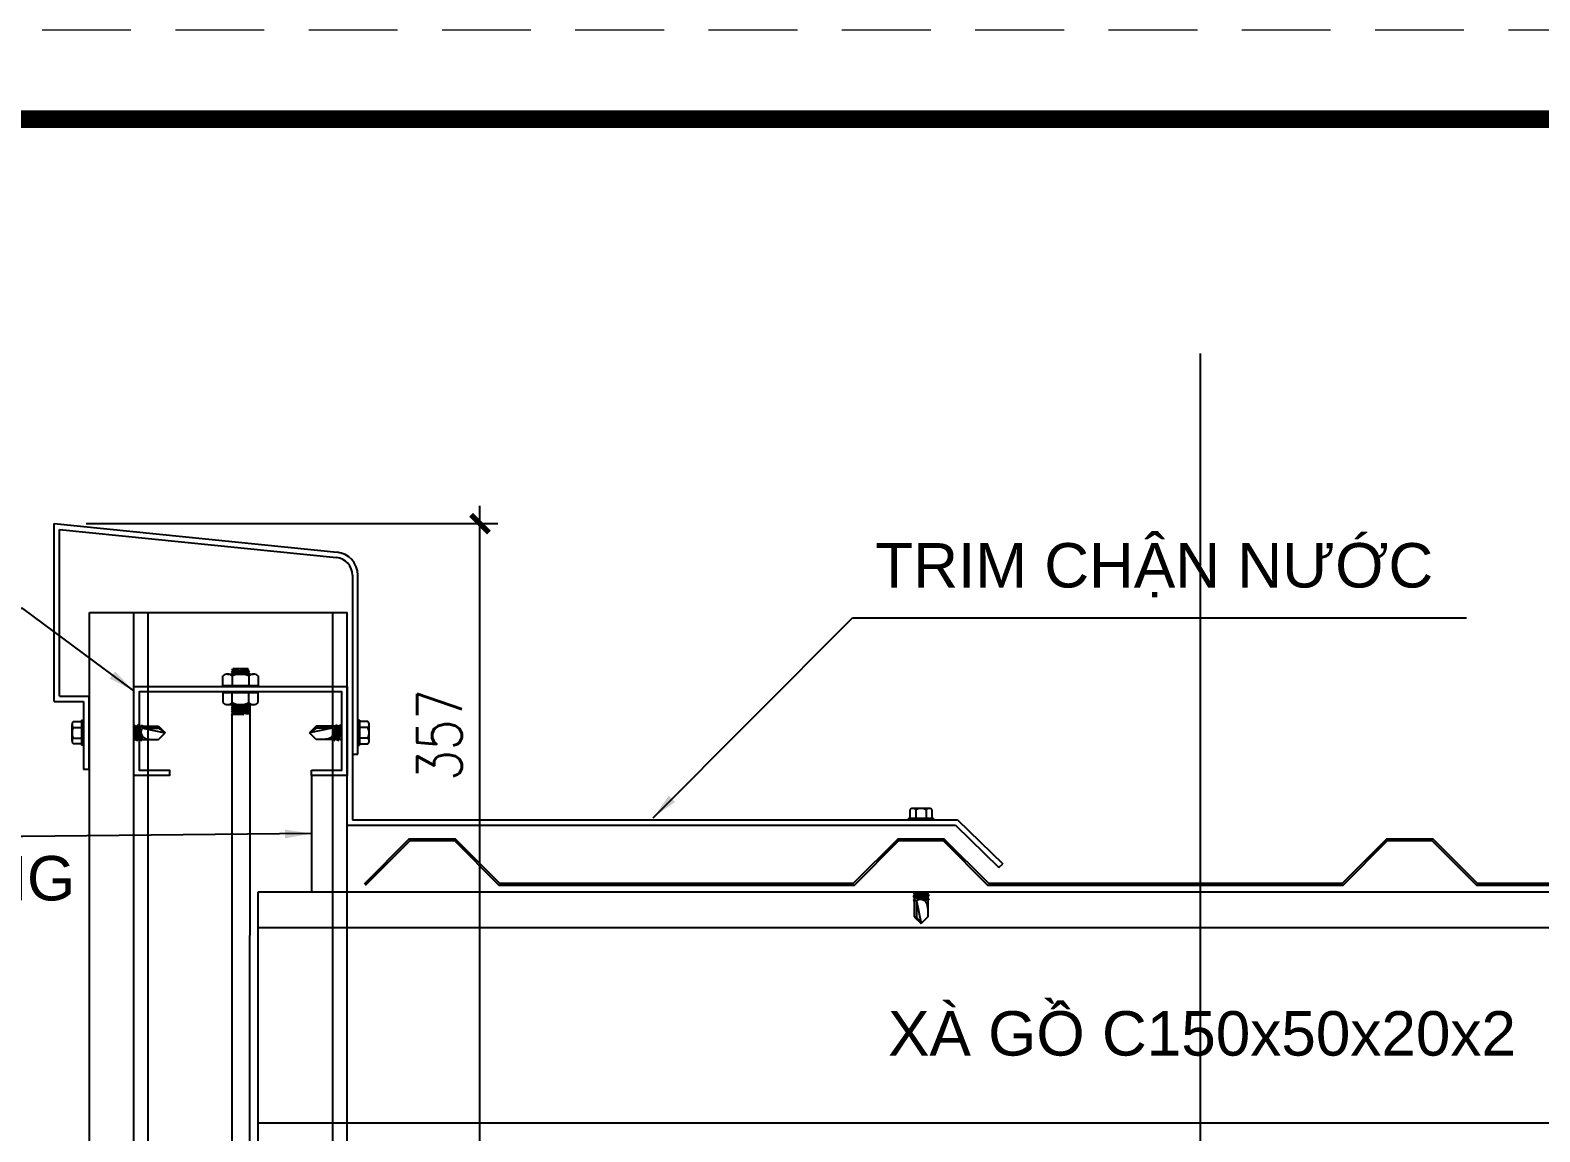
# Model space of a CAD drawing. Header units: inches. Extents: x 651127 to 1529722, y 768575 to 1021311.
# Drawn here: x 1220254 to 1228748, y 821779 to 827975 of the extents above; entities that cross this region are included whole.
import ezdxf

# ---------------------------------------------------------------- set-up
doc = ezdxf.new("R2010")
doc.units = ezdxf.units.IN
doc.header["$LTSCALE"] = 1000
doc.header["$MEASUREMENT"] = 0
for name, pattern in [('CENTER2', [1.125, 0.75, -0.125, 0.125, -0.125]), ('DASHED2', [0.375, 0.25, -0.125]), ('HIDDEN', [0.375, 0.25, -0.125])]:
    doc.linetypes.add(name, pattern=pattern)
doc.layers.get('DEFPOINTS').update_dxf_attribs({"color": 8, "lineweight": 9})
for name, color, linetype in [('DWGshare.com_1', 7, 'Continuous'), ('DWGshare.com_10', 7, 'Continuous'), ('DWGshare.com_19', 136, 'Continuous'), ('DWGshare.com_32', 253, 'Continuous'), ('DWGshare.com_35', 9, 'Continuous'), ('DWGshare.com_36', 2, 'Continuous'), ('DWGshare.com_4', 8, 'CENTER2'), ('DWGshare.com_47', 2, 'Continuous'), ('DWGshare.com_9', 8, 'Continuous')]:
    doc.layers.add(name, color=color, linetype=linetype)
doc.styles.add('DWGshare.com_14', font='romans.shx', dxfattribs={"width": 0.8})
doc.styles.add('DWGshare.com_4', font='romans.shx', dxfattribs={"width": 0.8})
doc.styles.add('DWGshare.com_6', font='VHELVEN.TTF')
doc.dimstyles.new('DWGshare.com_12', dxfattribs={"dimscale": 100, "dimtxt": 2, "dimasz": 1.5, "dimexe": 1.5, "dimexo": 1.5, "dimgap": 1, "dimtad": 1, "dimdec": 0, "dimlfac": 0.2, "dimzin": 0, "dimdsep": 46, "dimtxsty": 'DWGshare.com_14', "dimblk": 'DWGshare.com_1', "dimcen": 3, "dimdle": 1.5, "dimclrd": 256, "dimclre": 256, "dimclrt": 7, "dimadec": 0, "dimazin": 0, "dimtfac": 1, "dimtdec": 0, "dimtix": 1, "dimtmove": 2, "dimatfit": 3, "dimfxl": 1, "dimtolj": 1, "dimtzin": 0, "dimarcsym": 0})
doc.dimstyles.new('DWGshare.com_7', dxfattribs={"dimscale": 100, "dimtxt": 2.5, "dimasz": 1, "dimexe": 1, "dimexo": 1.5, "dimgap": 1, "dimtad": 1, "dimdec": 0, "dimlfac": 0.1, "dimzin": 0, "dimdsep": 46, "dimtxsty": 'DWGshare.com_4', "dimblk": 'DWGshare.com_1', "dimcen": 1.5, "dimdle": 1, "dimclrd": 256, "dimclre": 256, "dimclrt": 7, "dimadec": 0, "dimazin": 0, "dimtfac": 1, "dimtdec": 0, "dimtix": 1, "dimtmove": 2, "dimatfit": 3, "dimfxl": 1, "dimtolj": 1, "dimtzin": 0, "dimarcsym": 0})

# ---------------------------------------------------------------- blocks, each defined once
blk = doc.blocks.new('DWGshare.com_1')
at = {"color": 0, "linetype": 'ByBlock', "const_width": 0.3}
blk.add_lwpolyline([(-0.5, -0.5), (0.5, 0.5)], dxfattribs=at)
blk = doc.blocks.new('*D945')
at = {"layer": 'DEFPOINTS', "color": 0, "ltscale": 100, "transparency": 16777216}
for p in [(1220419.6, 825199.5), (1222785, 825199.5), (1222037.7, 821628.9)]:
    blk.add_point(p, dxfattribs=at)
at = {"layer": 'DWGshare.com_19', "lineweight": -2, "ltscale": 100, "transparency": 16777216}
for p, q in [((1222785, 821528.9), (1222785, 825299.5)), ((1220569.6, 825199.5), (1222885, 825199.5)), ((1222187.7, 821628.9), (1222885, 821628.9))]:
    blk.add_line(p, q, dxfattribs=at)
at = {"layer": 'DWGshare.com_19', "lineweight": -2, "ltscale": 100, "transparency": 16777216, "xscale": 100, "yscale": 100, "zscale": 100}
for p, rotation in [((1222785, 825199.5), 90), ((1222785, 821628.9), 270)]:
    blk.add_blockref('DWGshare.com_1', p, dxfattribs=dict(at, rotation=rotation))
at = {"layer": 'DWGshare.com_19', "color": 7, "ltscale": 100, "transparency": 16777216, "insert": (1222557.3, 824011.2), "char_height": 250, "attachment_point": 5, "rotation": 90, "style": 'DWGshare.com_4'}
blk.add_mtext('\\A1;357', dxfattribs=at)

msp = doc.modelspace()

# ---------------------------------------------------------------- linework, layer by layer
at = {"layer": 'DEFPOINTS', "linetype": 'HIDDEN', "ltscale": 2}
msp.add_lwpolyline([(1180221.5, 768574.8), (1264321.5, 768574.8), (1264321.5, 827974.8), (1180221.5, 827974.8)], close=True, dxfattribs=at)
at = {"layer": 'DWGshare.com_1', "const_width": 100}
msp.add_lwpolyline([(1182221.5, 769074.8), (1263821.5, 769074.8), (1263821.5, 827474.8), (1182221.5, 827474.8)], close=True, dxfattribs=at)
at = {"layer": 'DWGshare.com_32', "ltscale": 0.9}
for p, q in [((1220389.6, 825199.5), (1221980.7, 825039.1)), ((1220389.6, 824199.5), (1220389.6, 825199.5)), ((1220419.6, 824229.5), (1220419.6, 825166.4)), ((1220419.6, 825166.4), (1221977.7, 825009.2)), ((1222067.7, 824909.7), (1222067.7, 823902.7)), ((1222097.7, 823902.7), (1222097.7, 824909.7)), ((1220587.7, 824699.5), (1220837.7, 824699.5)), ((1220587.7, 815575.4), (1220587.7, 824699.5)), ((1222067.7, 824699.5), (1222067.7, 823533.1)), ((1220554, 824199.5), (1220554, 823817.1)), ((1220584, 824229.5), (1220584, 823817.1)), ((1222000.6, 824068.3), (1222004, 824064.9)), ((1222004, 823981.4), (1221999.9, 823985.5)), ((1222067.7, 823902.7), (1222097.7, 823902.7)), ((1220584, 823817.1), (1220554, 823817.1)), ((1222037.7, 823503.1), (1225460.2, 823503.1)), ((1222067.7, 823533.1), (1225472.4, 823533.1)), ((1225460.2, 823503.1), (1225705.3, 823264.8)), ((1225472.4, 823533.1), (1225726.2, 823286.3)), ((1225705.3, 823264.8), (1225726.2, 823286.3))]:
    msp.add_line(p, q, dxfattribs=at)
at = {"layer": 'DWGshare.com_32', "ltscale": 100}
for p, q in [((1220837.7, 815575.4), (1220837.7, 824699.5)), ((1220837.7, 815699.5), (1220837.7, 824699.5)), ((1220837.7, 824699.5), (1222037.7, 824699.5)), ((1220917.7, 815699.5), (1220917.7, 824699.5)), ((1221957.7, 823128.9), (1221957.7, 824699.5)), ((1222037.7, 823128.9), (1222037.7, 824699.5)), ((1220389.6, 824199.5), (1220554, 824199.5)), ((1220419.6, 824229.5), (1220584, 824229.5)), ((1221837.7, 823782.9), (1221837.7, 823128.9)), ((1221537.7, 823128.9), (1231359.8, 823128.9)), ((1221537.7, 821628.9), (1221537.7, 823128.9))]:
    msp.add_line(p, q, dxfattribs=at)
at = {"layer": 'DWGshare.com_32', "ltscale": 0.9}
msp.add_lwpolyline([(1221837.7, 823812.9), (1222007.7, 823812.9), (1222007.7, 824252.9), (1220867.7, 824252.9), (1220867.7, 823812.9), (1221037.7, 823812.9), (1221037.7, 823782.9), (1220837.7, 823782.9), (1220837.7, 824282.9), (1222037.7, 824282.9), (1222037.7, 823782.9), (1221837.7, 823782.9)], close=True, dxfattribs=at)
for radius in [130, 100]:
    msp.add_arc((1221967.7, 824909.7), radius, 0, 84.24119, dxfattribs=at)
at = {"layer": 'DWGshare.com_35'}
for p, q in [((1220496.7, 824086.3), (1220543.9, 824086.3)), ((1220543.9, 824093.8), (1220551.4, 824093.8)), ((1220543.9, 824093.8), (1220543.9, 823952.8)), ((1220551.4, 824093.8), (1220551.4, 823952.8)), ((1220551.4, 824077.4), (1220554, 824077.4)), ((1220554, 824077.4), (1220554, 823969.3)), ((1222097.7, 824077.4), (1222097.7, 823969.3)), ((1222100.3, 824077.4), (1222097.7, 824077.4)), ((1222100.3, 824093.8), (1222100.3, 823952.8)), ((1222107.8, 824093.8), (1222100.3, 824093.8)), ((1222107.8, 824093.8), (1222107.8, 823952.8)), ((1222155.1, 824086.3), (1222107.8, 824086.3)), ((1220489.7, 823977.1), (1220489.7, 824069.6)), ((1220496.7, 824052.9), (1220543.9, 824052.9)), ((1220496.7, 823993.8), (1220543.9, 823993.8)), ((1220838.9, 824068.3), (1220835.5, 824064.9)), ((1220835.5, 824043.2), (1220847.7, 823985.5)), ((1220838.9, 824068.3), (1220846.1, 824061.1)), ((1220838.9, 824068.3), (1220854.9, 823978.3)), ((1220846.1, 824061.1), (1220854.2, 824061.1)), ((1220846.1, 824061.1), (1220862.2, 823985.5)), ((1220861.4, 824068.3), (1220854.2, 824061.1)), ((1220854.2, 824061.1), (1220870.2, 823985.5)), ((1220861.4, 824068.3), (1220868.6, 824061.1)), ((1220861.4, 824068.3), (1220877.4, 823978.3)), ((1220868.6, 824061.1), (1220879.3, 824061.1)), ((1220868.6, 824061.1), (1220884.7, 823985.5)), ((1220883.6, 824065.4), (1220879.3, 824061.1)), ((1220886.6, 824049), (1220879.3, 824061.1)), ((1220883.6, 824065.4), (1220887.9, 824061.1)), ((1220883.6, 824065.4), (1220886.6, 824049)), ((1220886.6, 824049), (1220887.9, 824061.1)), ((1220886.6, 824049), (1220975.5, 824049)), ((1220886.6, 824049), (1221013.3, 824023.3)), ((1220887.9, 824061.1), (1220975.5, 824061.1)), ((1220975.5, 824061.1), (1220975.5, 824049)), ((1220975.5, 824061.1), (1221013.3, 824023.3)), ((1220975.5, 824049), (1221013.3, 824023.3)), ((1220975.5, 823985.5), (1221013.3, 824023.3)), ((1221864, 824061.1), (1221826.2, 824023.3)), ((1221953, 824049), (1221826.2, 824023.3)), ((1221864, 824049), (1221826.2, 824023.3)), ((1221864, 823985.5), (1221826.2, 824023.3)), ((1221951.6, 824061.1), (1221864, 824061.1)), ((1221864, 824061.1), (1221864, 824049)), ((1221953, 824049), (1221864, 824049)), ((1221955.9, 824065.4), (1221951.6, 824061.1)), ((1221953, 824049), (1221951.6, 824061.1)), ((1221955.9, 824065.4), (1221953, 824049)), ((1221953, 824049), (1221960.2, 824061.1)), ((1221970.9, 824061.1), (1221954.9, 823985.5)), ((1221955.9, 824065.4), (1221960.2, 824061.1)), ((1221970.9, 824061.1), (1221960.2, 824061.1)), ((1221978.1, 824068.3), (1221962.1, 823978.3)), ((1221985.4, 824061.1), (1221969.3, 823985.5)), ((1221978.1, 824068.3), (1221970.9, 824061.1)), ((1221993.4, 824061.1), (1221977.4, 823985.5)), ((1221978.1, 824068.3), (1221985.4, 824061.1)), ((1222000.6, 824068.3), (1221984.6, 823978.3)), ((1221993.4, 824061.1), (1221985.4, 824061.1)), ((1222004, 824043.2), (1221991.8, 823985.5)), ((1222000.6, 824068.3), (1221993.4, 824061.1)), ((1222155.1, 824052.9), (1222107.8, 824052.9)), ((1222155.1, 823993.8), (1222107.8, 823993.8)), ((1222162.1, 823977.1), (1222162.1, 824069.6)), ((1220543.9, 823960.3), (1220496.7, 823960.3)), ((1220551.4, 823952.8), (1220543.9, 823952.8)), ((1220551.4, 823969.3), (1220554, 823969.3)), ((1220835.5, 823981.4), (1220839.7, 823985.5)), ((1220839.7, 823985.5), (1220847.7, 823985.5)), ((1220854.9, 823978.3), (1220847.7, 823985.5)), ((1220854.9, 823978.3), (1220862.2, 823985.5)), ((1220862.2, 823985.5), (1220870.2, 823985.5)), ((1220877.4, 823978.3), (1220870.2, 823985.5)), ((1220877.4, 823978.3), (1220884.7, 823985.5)), ((1220884.7, 823985.5), (1220975.5, 823985.5)), ((1221954.9, 823985.5), (1221864, 823985.5)), ((1221962.1, 823978.3), (1221954.9, 823985.5)), ((1221962.1, 823978.3), (1221969.3, 823985.5)), ((1221977.4, 823985.5), (1221969.3, 823985.5)), ((1221984.6, 823978.3), (1221977.4, 823985.5)), ((1221984.6, 823978.3), (1221991.8, 823985.5)), ((1221999.9, 823985.5), (1221991.8, 823985.5)), ((1222100.3, 823969.3), (1222097.7, 823969.3)), ((1222100.3, 823952.8), (1222107.8, 823952.8)), ((1222107.8, 823960.3), (1222155.1, 823960.3)), ((1225203.6, 823590.5), (1225203.6, 823543.2)), ((1225312.8, 823597.5), (1225220.3, 823597.5)), ((1225237, 823590.5), (1225237, 823543.2)), ((1225296.1, 823590.5), (1225296.1, 823543.2)), ((1225329.6, 823543.2), (1225329.6, 823590.5)), ((1225196.1, 823543.2), (1225196.1, 823535.7)), ((1225196.1, 823543.2), (1225337.1, 823543.2)), ((1225196.1, 823535.7), (1225337.1, 823535.7)), ((1225212.5, 823535.7), (1225212.5, 823533.1)), ((1225212.5, 823533.1), (1225320.6, 823533.1)), ((1225320.6, 823535.7), (1225320.6, 823533.1)), ((1225337.1, 823535.7), (1225337.1, 823543.2)), ((1225221.6, 823125.5), (1225225, 823128.9)), ((1225221.6, 823125.5), (1225228.8, 823118.3)), ((1225221.6, 823125.5), (1225311.6, 823109.5)), ((1225221.6, 823103), (1225228.8, 823110.2)), ((1225221.6, 823103), (1225228.8, 823095.8)), ((1225221.6, 823103), (1225311.6, 823087)), ((1225224.5, 823080.8), (1225228.8, 823085)), ((1225224.5, 823080.8), (1225228.8, 823076.5)), ((1225224.5, 823080.8), (1225240.9, 823077.8)), ((1225228.8, 823118.3), (1225228.8, 823110.2)), ((1225228.8, 823118.3), (1225304.3, 823102.2)), ((1225228.8, 823110.2), (1225304.3, 823094.2)), ((1225228.8, 823095.8), (1225228.8, 823085)), ((1225228.8, 823095.8), (1225304.3, 823079.7)), ((1225240.9, 823077.8), (1225228.8, 823085)), ((1225240.9, 823077.8), (1225228.8, 823076.5)), ((1225228.8, 823076.5), (1225228.8, 822988.9)), ((1225240.9, 823077.8), (1225240.9, 822988.9)), ((1225240.9, 823077.8), (1225266.6, 822951.1)), ((1225246.7, 823128.9), (1225304.3, 823116.7)), ((1225308.5, 823128.9), (1225304.3, 823124.7)), ((1225304.3, 823124.7), (1225304.3, 823116.7)), ((1225311.6, 823109.5), (1225304.3, 823116.7)), ((1225311.6, 823109.5), (1225304.3, 823102.2)), ((1225304.3, 823102.2), (1225304.3, 823094.2)), ((1225311.6, 823087), (1225304.3, 823094.2)), ((1225311.6, 823087), (1225304.3, 823079.7)), ((1225304.3, 823079.7), (1225304.3, 822988.9)), ((1225228.8, 822988.9), (1225240.9, 822988.9)), ((1225228.8, 822988.9), (1225266.6, 822951.1)), ((1225240.9, 822988.9), (1225266.6, 822951.1)), ((1225304.3, 822988.9), (1225266.6, 822951.1))]:
    msp.add_line(p, q, dxfattribs=at)
for centre, radius, start, end in [((1220513.1, 824069.6), 23.4, 134.51051, 225.48949), ((1222138.6, 824069.6), 23.4, 314.51051, 45.48949), ((1220555.5, 824023.3), 65.8, 153.32156, 206.67844), ((1220513.1, 823977.1), 23.4, 134.51051, 225.48949), ((1220489.7, 823993.8), 2.7034e-12, 34.3461, 28.21321), ((1222096.2, 824023.3), 65.8, 333.32156, 26.67844), ((1222138.6, 823977.1), 23.4, 314.51051, 45.48949), ((1222162.1, 823993.8), 2.7034e-12, 151.78679, 145.6539), ((1225220.3, 823574), 23.4, 44.51051, 135.48949), ((1225266.6, 823531.6), 65.8, 63.32156, 116.67844), ((1225312.8, 823574), 23.4, 44.51051, 135.48949), ((1225296.1, 823597.5), 2.7034e-12, 241.78679, 235.6539)]:
    msp.add_arc(centre, radius, start, end, dxfattribs=at)
for points in [[(1220886.6, 824049), (1220883.2, 824045), (1220871.1, 824030.6), (1220884.8, 823996.8), (1220912.4, 823987.4), (1220927.5, 823986.1), (1220933.4, 823985.5)], [(1221953, 824049), (1221956.4, 824045), (1221968.5, 824030.6), (1221954.7, 823996.8), (1221927.2, 823987.4), (1221912.1, 823986.1), (1221906.1, 823985.5)], [(1225240.9, 823077.8), (1225244.9, 823081.2), (1225259.3, 823093.3), (1225293, 823079.6), (1225302.5, 823052), (1225303.8, 823036.9), (1225304.3, 823031)]]:
    msp.add_open_spline(points, degree=3, knots=[0, 0, 0, 0, 15.231624, 54.675409, 82.16002, 100.138921, 100.138921, 100.138921, 100.138921], dxfattribs=at)
at = {"layer": 'DWGshare.com_36'}
for p, q in [((1221337.7, 824287), (1221337.7, 824342.6)), ((1221364.2, 824353.7), (1221511.1, 824353.7)), ((1221387.7, 824364.8), (1221393.9, 824371)), ((1221387.7, 824364.8), (1221393.9, 824358.5)), ((1221389.1, 824353.7), (1221393.9, 824358.5)), ((1221390.8, 824374.2), (1221395.4, 824382.3)), ((1221390.8, 824374.2), (1221393.9, 824371)), ((1221390.8, 824342.6), (1221390.8, 824287)), ((1221393.9, 824371), (1221481.4, 824361.1)), ((1221393.9, 824358.5), (1221436.3, 824353.7)), ((1221481.4, 824382.3), (1221395.4, 824382.3)), ((1221437.7, 824378.5), (1221481.4, 824373.6)), ((1221481.4, 824373.6), (1221481.4, 824382.3)), ((1221487.7, 824367.3), (1221481.4, 824373.6)), ((1221487.7, 824367.3), (1221481.4, 824361.1)), ((1221487.7, 824354.8), (1221481.4, 824361.1)), ((1221484.6, 824342.6), (1221484.6, 824287)), ((1221487.7, 824354.8), (1221486.6, 824353.7)), ((1221537.7, 824342.6), (1221537.7, 824287)), ((1221537.7, 824287), (1221337.7, 824287)), ((1221337.7, 824248.7), (1221337.7, 824193.2)), ((1221537.7, 824248.7), (1221337.7, 824248.7)), ((1221390.8, 824193.2), (1221390.8, 824248.7)), ((1221484.6, 824193.2), (1221484.6, 824248.7)), ((1221537.7, 824193.2), (1221537.7, 824248.7)), ((1221364.2, 824182), (1221511.1, 824182)), ((1221387.7, 824176.5), (1221393.3, 824182)), ((1221387.7, 824176.5), (1221393.9, 824170.2)), ((1221387.7, 824164), (1221393.9, 824170.2)), ((1221387.7, 824164), (1221393.9, 824157.7)), ((1221393.9, 824170.2), (1221481.4, 824160.2)), ((1221399.8, 824182), (1221481.4, 824172.7)), ((1221487.7, 824179), (1221481.4, 824172.7)), ((1221487.7, 824166.5), (1221481.4, 824172.7)), ((1221487.7, 824166.5), (1221481.4, 824160.2)), ((1221487.7, 824179), (1221484.6, 824182)), ((1221487.7, 816354.5), (1221491.3, 824182)), ((1221387.7, 824151.5), (1221393.9, 824157.7)), ((1221387.7, 824151.5), (1221393.9, 824145.2)), ((1221387.7, 824139), (1221393.9, 824145.2)), ((1221387.7, 824139), (1221393.9, 824132.7)), ((1221387.7, 824126.5), (1221393.9, 824132.7)), ((1221387.7, 816357), (1221391.3, 824126.5)), ((1221393.9, 824157.7), (1221481.4, 824147.7)), ((1221393.9, 824145.2), (1221481.4, 824135.2)), ((1221393.9, 824132.7), (1221456.5, 824126.5)), ((1221487.7, 824154), (1221481.4, 824160.2)), ((1221487.7, 824154), (1221481.4, 824147.7)), ((1221487.7, 824141.5), (1221481.4, 824147.7)), ((1221487.7, 824141.5), (1221481.4, 824135.2)), ((1221487.7, 824129), (1221481.4, 824135.2))]:
    msp.add_line(p, q, dxfattribs=at)
at = {"layer": 'DWGshare.com_36', "color": 9}
for p, q in [((1221387.7, 824364.8), (1221487.7, 824354.8)), ((1221392.3, 824376.8), (1221487.7, 824367.3)), ((1221351.9, 824287), (1221351.9, 824282.9)), ((1221523.5, 824282.9), (1221351.9, 824282.9)), ((1221523.5, 824252.9), (1221351.9, 824252.9)), ((1221351.9, 824248.7), (1221351.9, 824252.9)), ((1221523.5, 824287), (1221523.5, 824282.9)), ((1221523.5, 824248.7), (1221523.5, 824252.9)), ((1221387.7, 824176.5), (1221487.7, 824166.5)), ((1221387.7, 824164), (1221487.7, 824154)), ((1221457, 824182), (1221487.7, 824179)), ((1221387.7, 824151.5), (1221487.7, 824141.5)), ((1221387.7, 824139), (1221487.7, 824129)), ((1221456.5, 824126.5), (1221387.7, 824126.5))]:
    msp.add_line(p, q, dxfattribs=at)
at = {"layer": 'DWGshare.com_36'}
for centre, radius, start, end in [((1221364.2, 824316.5), 37.2, 44.51051, 135.48949), ((1221390.8, 824353.7), 4.2911e-12, 304.3461, 298.21321), ((1221437.7, 824249.2), 104.5, 63.32156, 116.67844), ((1221511.1, 824316.5), 37.2, 44.51051, 135.48949), ((1221364.2, 824219.2), 37.2, 224.51051, 315.48949), ((1221437.7, 824286.5), 104.5, 243.32156, 296.67844), ((1221390.8, 824182), 4.2911e-12, 61.78679, 55.6539), ((1221511.1, 824219.2), 37.2, 224.51051, 315.48949)]:
    msp.add_arc(centre, radius, start, end, dxfattribs=at)
at = {"layer": 'DWGshare.com_4', "ltscale": 1000}
msp.add_line((1226837.7, 826156.9), (1226837.7, 789072.7), dxfattribs=at)
at = {"layer": 'DWGshare.com_47', "ltscale": 100}
for points in [[(1222134.5, 823173.8), (1222387.4, 823426.7), (1222645.7, 823426.7), (1222895.7, 823176.7), (1224887.4, 823176.7), (1225137.4, 823426.7), (1225395.7, 823426.7), (1225645.7, 823176.7), (1227637.4, 823176.7), (1227887.4, 823426.7), (1228145.7, 823426.7), (1228395.7, 823176.7), (1230387.4, 823176.7), (1230637.4, 823426.7), (1230895.7, 823426.7), (1231145.7, 823176.7), (1231359.8, 823176.7)], [(1222141.6, 823166.7), (1222391.6, 823416.7), (1222641.6, 823416.7), (1222891.6, 823166.7), (1224891.6, 823166.7), (1225141.6, 823416.7), (1225391.6, 823416.7), (1225641.6, 823166.7), (1227641.6, 823166.7), (1227891.6, 823416.7), (1228141.6, 823416.7), (1228391.6, 823166.7), (1230391.6, 823166.7), (1230641.6, 823416.7), (1230891.6, 823416.7), (1231141.6, 823166.7), (1231359.8, 823166.7)]]:
    msp.add_lwpolyline(points, dxfattribs=at)
at = {"layer": 'DWGshare.com_9', "linetype": 'DASHED2', "ltscale": 500}
for p, q in [((1221957.7, 821628.9), (1221957.7, 823128.9)), ((1222037.7, 821628.9), (1222037.7, 823128.9)), ((1221537.7, 822928.9), (1231359.8, 822928.9)), ((1221537.7, 821828.9), (1231359.8, 821828.9))]:
    msp.add_line(p, q, dxfattribs=at)

# ---------------------------------------------------------------- texts
at = {"layer": 'DWGshare.com_10', "style": 'DWGshare.com_6'}
for s, p in [('TRIM CHAÄN NÖÔÙC', (1225009.6, 824840.1)), ('XAØ GOÀ MAÙI CHOÁNG VOÕNG', (1216161.8, 823080.2)), ('XAØ GOÀ C150x50x20x2', (1225081.4, 822207.4))]:
    msp.add_text(s, height=250, dxfattribs=at).set_placement(p)

# ---------------------------------------------------------------- dimensions: what is measured, and where the dimension line sits
at = {"layer": 'DWGshare.com_19', "ltscale": 100}
dim = msp.add_linear_dim(base=(1222785, 825199.5), p1=(1222037.7, 821628.9), p2=(1220419.6, 825199.5), angle=90, dimstyle='DWGshare.com_7', dxfattribs=at)
dim.commit()
dim.dimension.update_dxf_attribs({"geometry": '*D945', "text_midpoint": (1222557.3, 824011.2), "dimtype": 160})

# ---------------------------------------------------------------- leaders
at = {"layer": 'DWGshare.com_19'}
for points in [[(1220837.7, 824258.9), (1220212.7, 824723.1), (1216144.5, 824723.1)], [(1223759.4, 823545.6), (1224881.5, 824669.6), (1228335.5, 824669.6)], [(1221837.7, 823455.9), (1220212.7, 823440.3), (1216170.9, 823440.3)]]:
    msp.add_leader(points, dimstyle='DWGshare.com_12', override={"dimtad": 0}, dxfattribs=at)

doc.saveas('drawing.dxf')
